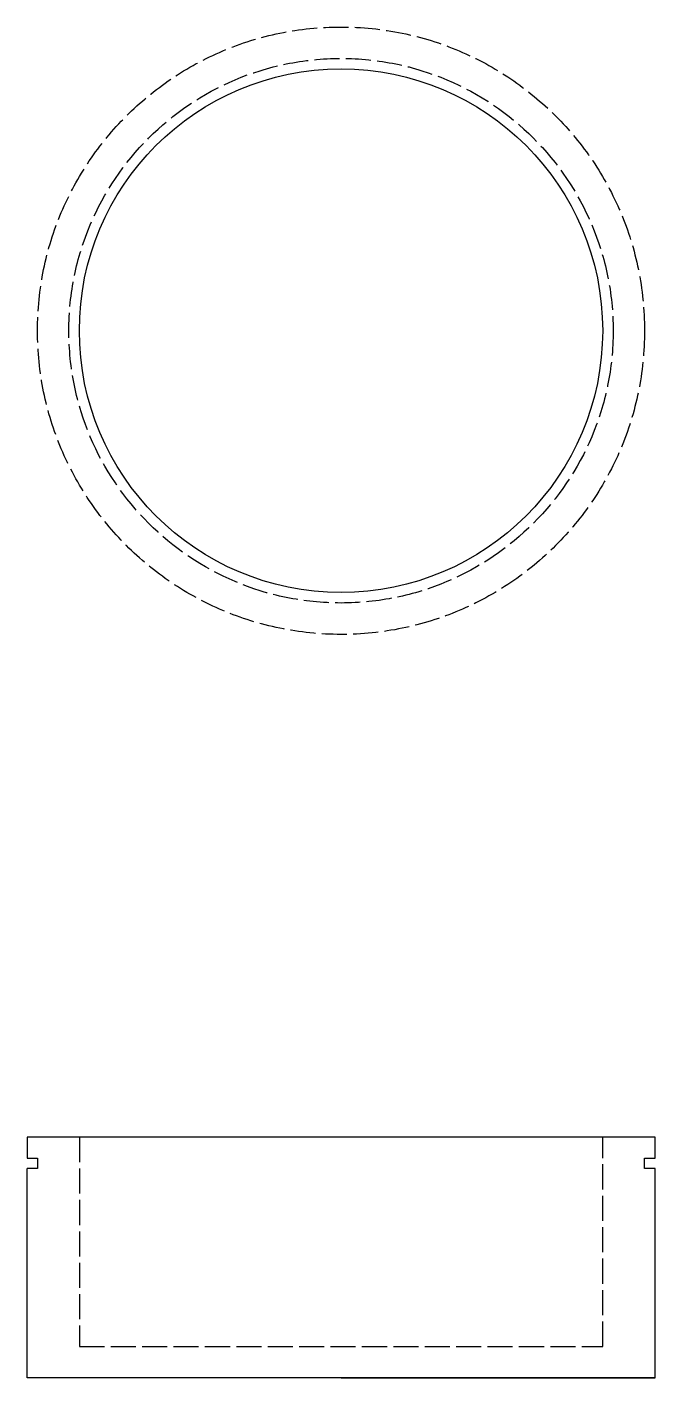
# Model space of a CAD drawing. Header units: millimetres. Extents: x 2007 to 2307, y 1576 to 2221.
import ezdxf

# ---------------------------------------------------------------- set-up
doc = ezdxf.new("R2010")
doc.units = ezdxf.units.MM
doc.linetypes.add('ACAD_ISO02W100', pattern=[15, 12, -3])
doc.layers.add('N hrana', color=3, linetype='ACAD_ISO02W100')

msp = doc.modelspace()

# ---------------------------------------------------------------- linework, layer by layer
for p, q in [((2307.43, 1690.56), (2007.43, 1690.56)), ((2007.43, 1690.56), (2007.43, 1680.56)), ((2307.43, 1680.56), (2307.43, 1690.56)), ((2007.43, 1680.56), (2012.43, 1680.56)), ((2012.43, 1680.56), (2012.43, 1675.56)), ((2302.43, 1675.56), (2302.43, 1680.56)), ((2302.43, 1680.56), (2307.43, 1680.56)), ((2007.43, 1575.56), (2007.43, 1675.56)), ((2012.43, 1675.56), (2007.43, 1675.56)), ((2307.43, 1675.56), (2302.43, 1675.56)), ((2307.43, 1575.56), (2307.43, 1675.56)), ((2307.43, 1575.56), (2007.43, 1575.56)), ((2157.43, 1575.56), (2307.43, 1575.56))]:
    msp.add_line(p, q)
msp.add_circle((2157.43, 2075.56), 125)
at = {"layer": 'N hrana'}
for p, q in [((2032.43, 1690.56), (2032.43, 1590.56)), ((2282.43, 1590.56), (2282.43, 1690.56)), ((2032.43, 1590.56), (2282.43, 1590.56))]:
    msp.add_line(p, q, dxfattribs=at)
for radius in [145, 130]:
    msp.add_circle((2157.43, 2075.56), radius, dxfattribs=at)

doc.saveas('drawing.dxf')
